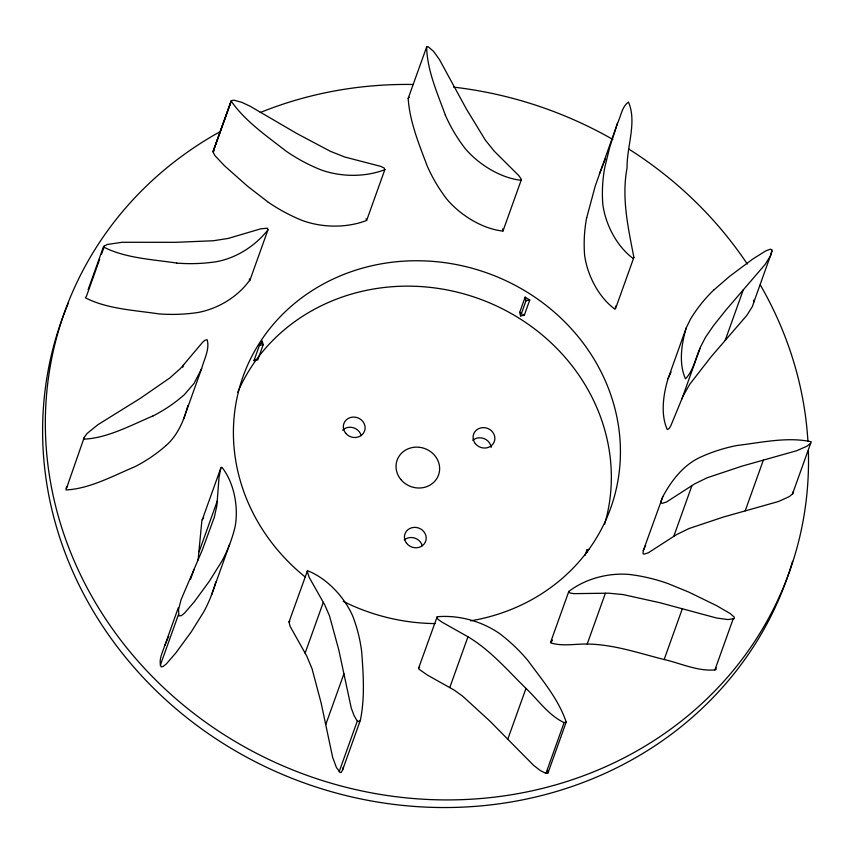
<?xml version="1.0" encoding="UTF-8"?>
<svg xmlns="http://www.w3.org/2000/svg" width="854" height="854" viewBox="0 0 854 854"><rect width="100%" height="100%" fill="white"/><g stroke="black" fill="none" stroke-linecap="round" stroke-linejoin="round"><path stroke-width="1.28" d="M198.096 559.978L201.854 520.865L220.834 468.013L221.859 467.234C234.06 482.414 238.746 507.201 235.117 526.64A164.267 151.094 19.7 0 1 221.933 561.078L209.443 581.083L194.189 601.942L184.539 613.108L181.39 615.649L178.945 615.862L178.497 609.777L181.091 599.615L202.366 549.859L214.311 517.246L216.873 505.664L219.03 477.407L220.834 468.013M713.645 290.147A164.267 151.094 19.7 0 0 690.459 319.204L686.232 327.904L668.041 378.696C663.28 394.612 660.398 414.403 667.294 429.594L669.205 428.42L670.7 426.029L683.029 396.107L689.701 384.343L711.158 356.705L746.866 315.339L752.449 306.426L753.933 301.868L753.516 300.181M681.908 398.914L700.611 346.756L705.543 337.234L713.634 325.47L726.017 309.938L765.045 264.548L770.628 255.634L772.027 249.774L770.468 249.176L765.75 250.895L752.982 258.89L729.519 276.408L713.677 290.168M289.015 621.947L290.114 626.366L306.682 655.904L312.073 668.821L321.2 703.248L332.644 757.338L336.412 767.49L340.276 772.56L341.269 772.358L342.539 770.116L360.335 720.338C364.978 698.124 363.366 674.831 361.733 652.296A164.267 151.094 19.7 0 0 352.563 615.649C344.002 596.551 326.73 578.169 307.504 570.685L289.015 621.947L289.869 621.253M307.194 571.155L309.148 577.315L324.862 605.123L329.495 615.873L338.792 649.926L351.25 708.051L354.079 715.673L356.78 720.221L358.979 721.801L360.335 720.338M548.012 772.902L566.191 722.11C558.665 699.373 542.13 679.955 528.028 660.686A164.267 151.094 19.7 0 0 499.419 633.465C481.645 621.136 458.523 614.859 437.163 616.748L418.663 667.999L419.036 669.237L427.502 675.14L454.168 690.075L462.622 696.149L489.844 721.054L533.536 765.301L540.219 770.489L545.93 773.404L548.012 772.902L547.745 770.308M615.574 308.561L633.881 257.406C628.245 227.943 621.349 198.245 627.071 167.886C626.708 146.557 637.159 121.973 628.469 102.085C621.979 106.569 620.943 116.187 617.613 122.976L595.163 186.279L586.687 217.802M99.694 259.242L86.382 296.402L85.315 297.747C106.867 308.967 134.43 310.216 158.566 313.845A164.267 151.094 19.7 0 0 198.128 312.468C218.293 308.668 238.202 296.605 249.891 279.909L249.24 278.98M249.784 280.624L267.964 229.843L267.419 228.199L260.737 228.819L228.242 238.426L213.329 240.753L175.913 242.312L122.047 242.28L107.188 244.5L103.58 246.486L88.143 289.602M103.58 246.486L103.505 246.955C125.047 258.186 152.62 259.435 176.746 263.064M445.318 115.109A164.267 151.094 19.7 0 0 465.035 148.382C478.539 164.416 500.572 178.091 521.121 180.279L521.121 179.009L518.901 175.721L494.37 151.318L485.382 140.163L466.401 109.024L439.319 59.342L433.512 51.315L428.121 46.671L426.648 46.991L408.18 98.37C409.674 121.674 418.994 144.134 427.171 165.889A164.267 151.094 19.7 0 0 446.856 199.174C460.359 215.208 482.382 228.883 502.942 231.071L502.504 228.883M343.244 767.319L342.539 770.116M231.327 100.644L213.041 151.788L231.22 101.146C245.13 121.279 266.576 135.818 285.748 150.902A164.267 151.094 19.7 0 0 320.965 169.871C341.12 177.088 364.957 177.269 384.802 169.69L384.225 168.046L380.521 166.306L344.781 157.029L330.466 151.35L297 133.619L250.169 106.259L241.746 102.309L233.964 100.185L231.327 100.644L213.094 151.532M187.848 405.49C184.112 420.285 177.781 435.177 166.135 445.489M662.811 496.654L661.145 500.988L661.156 502.686L662.053 503.412L666.515 502.003L694.515 483.951L707.112 477.781L741.742 466.209L796.697 450.72L806.699 446.311L810.627 443.365L811.236 441.785C787.623 436.554 761.266 442.585 737.205 445.457A164.267 151.094 19.7 0 0 700.248 457.274C683.317 465.078 671.447 480.621 662.811 496.654L643.297 550.574L642.966 553.467L643.863 554.203L648.325 552.784L676.325 534.743L688.932 528.562L723.551 516.99L778.506 501.501L789.448 496.516L792.918 493.569L792.715 492.139M617.613 122.976L609.799 146.995L604.878 167.01A164.267 151.094 19.7 0 0 602.785 204.053C605.337 224.378 616.866 246.518 633.145 258.442L633.881 257.406M686.232 327.904C681.46 343.82 678.588 363.623 685.474 378.802C693.224 371.031 695.476 358.232 700.099 348.133M101.466 254.289L104.572 245.621M166.114 445.468A164.267 151.094 19.7 0 1 134.783 466.775C113.016 475.849 89.446 488.894 65.95 489.918L84.226 437.429L87.044 433.512L97.9 424.705L140.28 398.338L169.786 377.98L180.568 368.394L202.708 342.166L204.875 340.308L207.095 339.7C210.031 348.944 204.031 359.502 201.64 368.586L183.461 419.378M182.735 367.284L183.621 364.807M253.99 360.601L259.445 345.358L262.317 341.205L263.181 344.738L257.727 359.972L253.99 360.601L254.876 359.288M261.473 343.543L262.317 341.205M215.752 581.969A164.267 151.094 19.7 0 1 203.754 611.87L191.264 631.864L176.009 652.723L166.359 663.9L163.21 666.43L161.182 666.931C158.193 660.334 162.548 652.307 164.683 645.816L178.315 607.728M199.099 551.78L217.29 500.988M190.474 579.396L194.018 569.49M160.274 665.394L178.465 614.613M211.429 595.195L229.609 544.404M366.74 220.204L384.919 169.423M305.102 653.161L323.292 602.38M325.758 724.555L343.938 673.774M503.006 230.954L521.228 180.034M339.166 771.717L357.356 720.936M519.691 312.383L525.146 297.139L529.736 300.053L524.281 315.286L520.556 315.916L519.691 312.383L521.282 313.365M520.556 315.916L526.011 300.672L525.146 297.139M449.78 687.555L467.96 636.774L442.009 622.15L437.91 619.225L436.842 617.218M507.788 739.19L525.979 688.409C507.564 670.305 490.356 650.097 467.96 636.774M568.796 591.48L569.821 592.932L573.845 593.647L608.624 593.188L623.153 594.576L659.961 602.743L716.719 618.05L727.971 619.556L734.312 618.595L734.173 617.036L730.309 613.631L716.613 605.667L688.719 592.068L667.999 583.581A164.267 151.094 19.7 0 0 629.024 574.422C608.101 572.703 585.31 578.766 568.796 591.48L550.659 642.112M584.937 555.634L587.04 549.773L589.516 549.357M552.57 640.073L550.616 642.827C561.9 646.595 575.18 643.809 587.2 644.055L605.39 593.263M545.93 773.404L564.11 722.623L566.191 722.11M725.195 340.372L743.375 289.591M753.933 301.868L772.123 251.076M673.742 536.451L691.921 485.659M587.2 644.055C613.524 644.332 638.845 653.171 664.156 659.523L682.335 608.742M745.2 510.852L763.38 460.071M664.156 659.523C680.884 663.344 697.44 671.404 714.894 669.931L733.084 619.15M792.437 494.146L810.627 443.365M599.433 173.768L605.486 158.812M643.297 550.574L645.635 545.514M84.226 437.429L84.13 439.127C107.615 438.091 131.217 425.1 152.941 415.962M668.041 378.696L671.073 372.034M201.64 368.586L194.05 383.425L184.315 394.697A164.267 151.094 19.7 0 1 152.962 415.994M164.683 645.816L168.75 636.241M267.964 229.843C255.399 245.845 236.537 258.036 216.318 261.708A164.267 151.094 19.7 0 1 176.746 263.096M426.648 46.991C427.117 70.38 437.397 93.193 445.35 115.098M408.18 98.37L409.344 97.313M202.217 519.67L203.679 518.015M66.046 488.21L67.53 485.905M418.663 667.999L419.634 667.166M214.055 150.902L213.03 151.927L214.866 155.524L224.442 165.719L247.521 186.204L267.569 201.693M714.894 669.931L716.122 669.376L715.994 667.828M259.445 345.358L263.181 344.738M526.011 300.672L529.736 300.053M564.11 722.623C548.428 715.214 538.319 700.056 525.979 688.409M522.712 314.272L524.281 315.286M366.046 218.827L366.612 220.471C346.767 228.071 322.94 227.837 302.775 220.674A164.267 151.094 19.7 0 1 267.548 201.715M587.04 549.773L587.616 552.132M615.83 305.967L614.965 309.223C598.665 297.299 587.189 275.169 584.574 254.844A164.267 151.094 19.7 0 1 586.655 217.791M237.711 392.37A195.235 179.586 19.7 0 1 478.592 298.58A195.235 179.586 19.7 0 1 604.621 524.217M305.177 576.952A195.235 179.586 19.7 0 1 306.81 294.15A195.235 179.586 19.7 0 1 601.269 372.227A195.235 179.586 19.7 0 1 470.693 620.826M435.113 623.591A195.235 179.586 19.7 0 1 343.212 601.355M342.529 430.17A10.995 10.12 19.7 0 1 353.342 427.715A10.995 10.12 19.7 0 1 361.199 435.668M404.23 539.909A10.995 10.12 19.7 0 1 422.25 545.781M472.753 440.28A10.995 10.12 19.7 0 1 484.015 438.572A10.995 10.12 19.7 0 1 491.167 447.379M792.565 561.324A384.973 354.1 19.7 0 1 305.145 783.289A384.973 354.1 19.7 0 1 68.512 302.722M808.354 450.752A384.973 354.1 19.7 0 1 249.101 749.417A384.973 354.1 19.7 0 1 220.332 131.548M260.246 112.525A384.973 354.1 19.7 0 1 413.389 84.482M453.57 87.129A384.973 354.1 19.7 0 1 612.809 139.437M628.736 149.023A384.973 354.1 19.7 0 1 747.293 264.025M760.274 284.894A384.973 354.1 19.7 0 1 807.937 441.55M400.782 479.446A22.001 20.24 19.7 0 0 438.134 476.041A22.001 20.24 19.7 0 0 414.585 447.218A22.001 20.24 19.7 0 0 400.782 479.446M345.689 433.234A10.995 10.12 19.7 0 0 364.37 431.526A10.995 10.12 19.7 0 0 352.595 417.115A10.995 10.12 19.7 0 0 345.689 433.234M406.547 543.208A10.995 10.12 19.7 0 0 425.303 542.151A10.995 10.12 19.7 0 0 414.083 527.377A10.995 10.12 19.7 0 0 406.547 543.208M475.283 443.568A10.995 10.12 19.7 0 0 494.018 442.297A10.995 10.12 19.7 0 0 482.617 427.64A10.995 10.12 19.7 0 0 475.283 443.568"/></g></svg>
